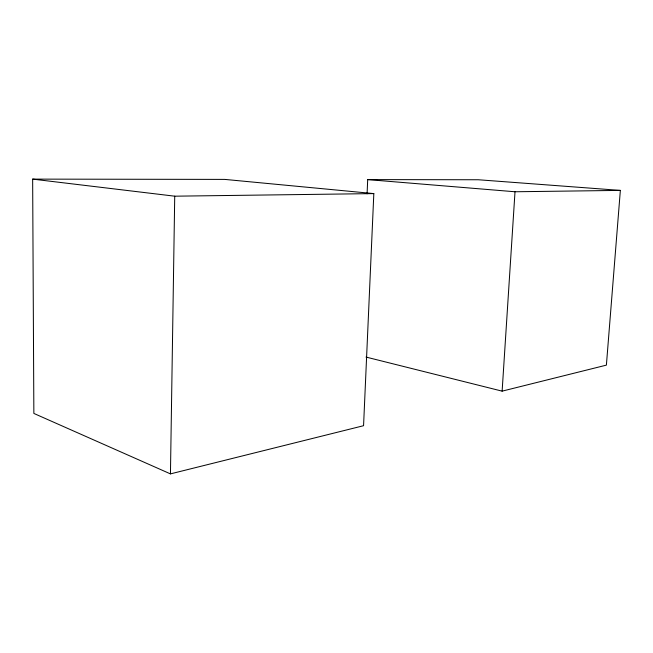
<?xml version="1.0" encoding="UTF-8"?>
<svg xmlns="http://www.w3.org/2000/svg" width="653" height="653" viewBox="0 0 653 653"><rect width="100%" height="100%" fill="white"/><g stroke="black" fill="none" stroke-linecap="round" stroke-linejoin="round"><path stroke-width="0.98" d="M170.449 473.882L174.726 196.186L32.65 179.118L33.858 413.431L170.449 473.882L363.566 425.707L373.826 193.598L224.697 179.395L32.65 179.118M367.084 193.835L367.696 179.599L478.314 179.755L620.35 190.398L606.392 365.133L502.124 391.147L366.007 357.06M502.124 391.147L515.013 191.762L620.35 190.398M174.726 196.186L373.826 193.598M367.696 179.599L515.013 191.762"/></g></svg>
